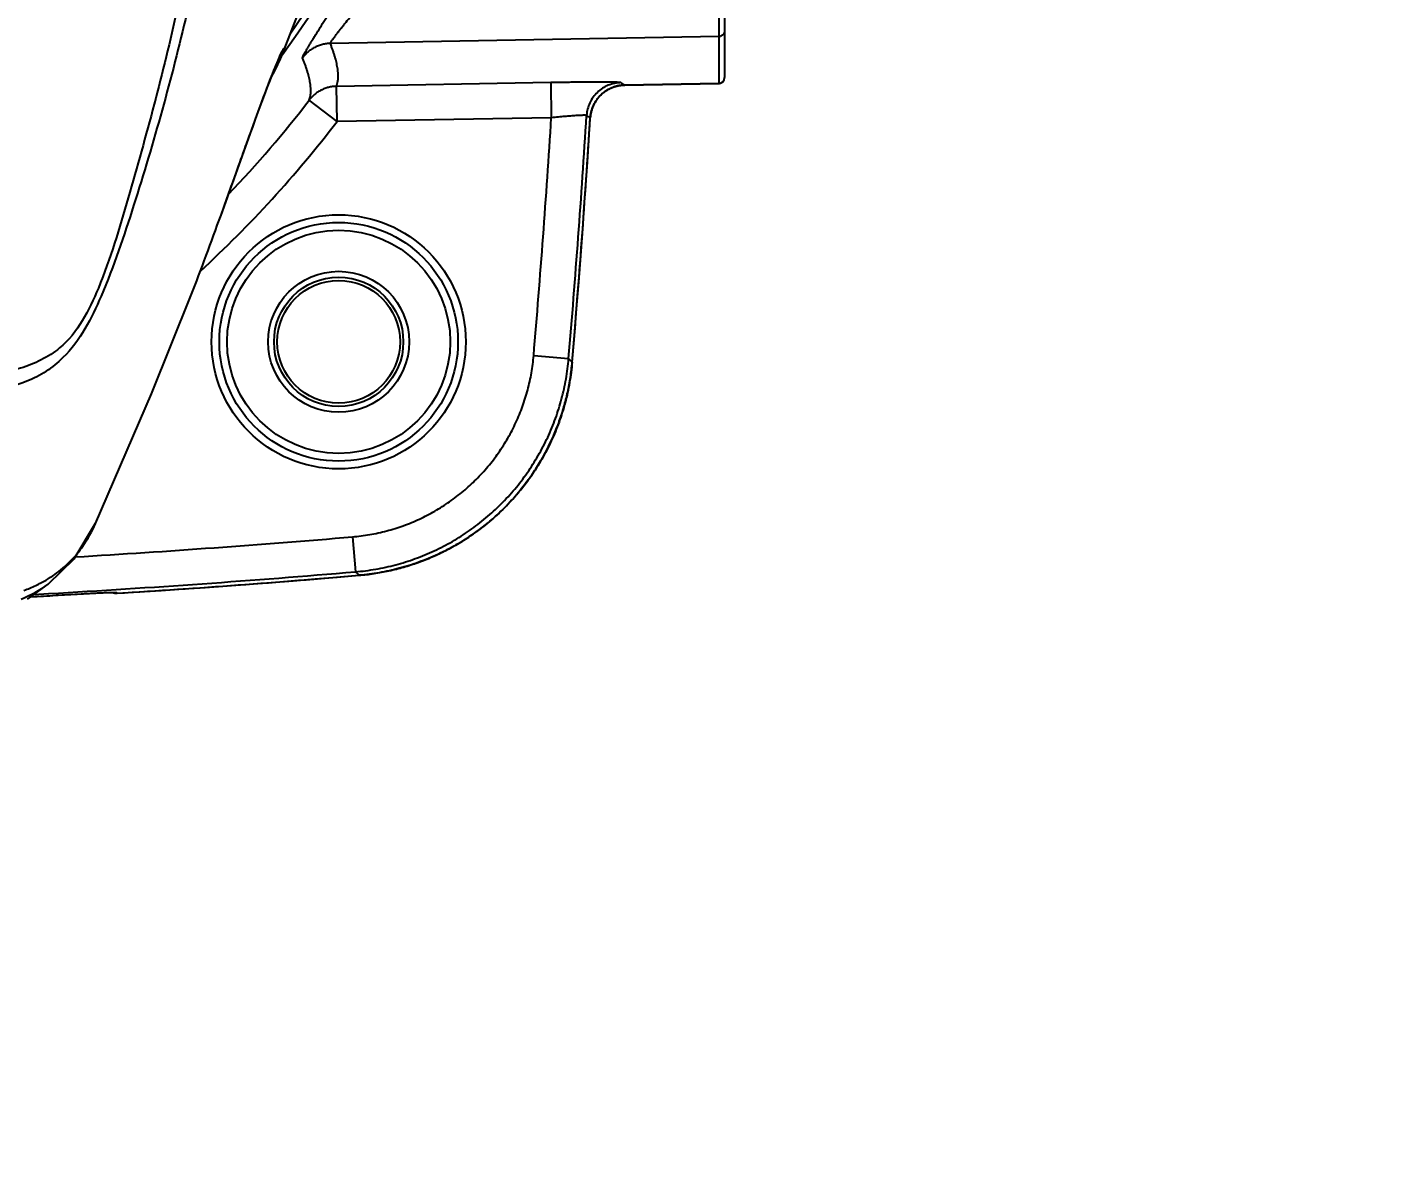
# Model space of a CAD drawing. Header units: millimetres. Extents: x 4086 to 8300, y 123 to 1549.
# Drawn here: x 7797.06 to 7826.41, y 569.23 to 593.59 of the extents above; entities that cross this region are included whole.
import ezdxf

# ---------------------------------------------------------------- set-up
doc = ezdxf.new("R2010")
doc.units = ezdxf.units.MM
for name, color, linetype in [('外形图', 7, 'Continuous'), ('尺寸标注', 7, 'Continuous'), ('运动范围', 7, 'Continuous')]:
    doc.layers.add(name, color=color, linetype=linetype)
doc.styles.add('思源黑', font='SourceHanSansCN-Normal.ttf')
doc.dimstyles.new('尺寸标注_1_4比例', dxfattribs={"dimtxt": 7, "dimasz": 6, "dimexe": 2, "dimexo": 1.5, "dimgap": 1, "dimtad": 1, "dimdec": 1, "dimlfac": 4, "dimdsep": 46, "dimtxsty": '思源黑', "dimcen": 0.09, "dimadec": 0, "dimazin": 0, "dimtp": 0.01, "dimtm": 0.01, "dimtfac": 1, "dimtdec": 1, "dimtofl": 0, "dimtmove": 0, "dimatfit": 3, "dimfxl": 1, "dimtolj": 1, "dimarcsym": 0})

# ---------------------------------------------------------------- blocks, each defined once
blk = doc.blocks.new('*D749')
at = {"layer": 'Defpoints', "color": 0}
for p in [(7701.103, 606.863), (7716.045, 606.863), (7783.633, 606.863), (7961.601, 575.482), (7746.537, 550.462)]:
    blk.add_point(p, dxfattribs=at)
at = {"layer": '尺寸标注', "color": 0, "lineweight": -2}
blk.add_line((7717.545, 606.863), (7718.126, 606.863), dxfattribs=at)
blk.add_arc((7783.633, 606.863), 67.507, 185.09413, 344.90587, dxfattribs=at)
at = {"layer": '尺寸标注', "color": 0}
for points in [[(7717.392, 600.913), (7715.394, 600.824), (7716.126, 606.863)], [(7849.787, 589.066), (7847.834, 589.501), (7850.114, 595.14)]]:
    blk.add_solid(points, dxfattribs=at)
at = {"layer": '尺寸标注', "color": 0, "insert": (7783.633, 544.066), "char_height": 7, "attachment_point": 5, "style": '思源黑'}
blk.add_mtext('\\A1;+\\A1;170%%d', dxfattribs=at)

msp = doc.modelspace()

# ---------------------------------------------------------------- linework, layer by layer
at = {"layer": '外形图'}
for p, q in [((7811.8361, 621.3432), (7811.8361, 592.3931)), ((7811.959, 621.2185), (7811.959, 592.5181)), ((7811.8361, 593.393), (7803.532, 593.2482)), ((7802.4908, 593.0512), (7802.5041, 593.0765)), ((7802.5041, 593.0765), (7802.5065, 593.0809)), ((7802.266, 592.5166), (7802.342, 592.6601)), ((7808.2426, 592.4104), (7803.661, 592.3304)), ((7803.6741, 591.5807), (7803.661, 592.3304)), ((7808.2426, 592.4104), (7808.2556, 591.6606)), ((7809.8243, 592.358), (7811.8361, 592.3931)), ((7811.8361, 592.3931), (7809.8243, 592.358)), ((7803.6741, 591.5807), (7803.0786, 592.0366)), ((7808.2556, 591.6606), (7803.6741, 591.5807)), ((7800.5439, 587.8357), (7800.5487, 587.848)), ((7807.8787, 586.5732), (7808.6258, 586.5099)), ((7808.7016, 586.4324), (7808.6258, 586.5099)), ((7798.5095, 582.9802), (7798.5136, 582.9893)), ((7804.0039, 582.6984), (7804.0672, 581.9513)), ((7804.1447, 581.8754), (7804.0672, 581.9513)), ((7797.0555, 581.3681), (7797.4953, 581.687)), ((7797.4953, 581.687), (7797.5018, 581.6918)), ((7797.1231, 581.4171), (7797.2213, 581.4226)), ((7797.1961, 581.4675), (7797.5071, 581.4851)), ((7797.5071, 581.4851), (7797.5139, 581.4855)), ((7798.2521, 581.4827), (7798.3289, 581.4871)), ((7798.3289, 581.4871), (7798.4046, 581.4913)), ((7798.4046, 581.4913), (7798.4863, 581.4956)), ((7798.4863, 581.4956), (7798.5554, 581.499)), ((7798.5554, 581.499), (7798.621, 581.502)), ((7798.621, 581.502), (7798.6522, 581.5033)), ((7798.6522, 581.5033), (7798.709, 581.5056)), ((7798.709, 581.5056), (7798.7545, 581.5073)), ((7798.7545, 581.5073), (7798.7901, 581.5084)), ((7798.7901, 581.5084), (7798.8162, 581.5091)), ((7798.8162, 581.5091), (7798.839, 581.5095)), ((7798.839, 581.5095), (7798.8551, 581.5098)), ((7798.8551, 581.5098), (7798.8659, 581.5099)), ((7798.8659, 581.5099), (7798.8756, 581.51)), ((7798.8756, 581.51), (7798.884, 581.51)), ((7798.884, 581.51), (7798.8911, 581.51)), ((7798.8911, 581.51), (7798.8966, 581.5099)), ((7798.8966, 581.5099), (7798.8995, 581.5099)), ((7798.8995, 581.5099), (7798.902, 581.5098)), ((7798.902, 581.5098), (7798.904, 581.5098)), ((7798.904, 581.5098), (7798.9055, 581.5097)), ((7798.9055, 581.5097), (7798.9066, 581.5097)), ((7798.9066, 581.5097), (7798.9073, 581.5096)), ((7798.9547, 581.5072), (7798.9716, 581.4914))]:
    msp.add_line(p, q, dxfattribs=at)
for points in [[(7802.5159, 593.0383), (7802.6283, 593.3312), (7803.5903, 595.821), (7804.4887, 598.0711)], [(7802.3264, 592.6697), (7802.3719, 592.7815), (7802.4141, 592.8821), (7802.452, 592.9686), (7802.4834, 593.0361), (7802.4908, 593.0512)], [(7802.342, 592.6601), (7802.4092, 592.7951), (7802.465, 592.9157), (7802.5087, 593.0198), (7802.5159, 593.0382)], [(7801.6447, 590.8301), (7801.7234, 591.049), (7801.7989, 591.2585), (7801.8711, 591.458), (7801.9398, 591.6468), (7802.0048, 591.8242), (7802.0656, 591.9888), (7802.1225, 592.1412), (7802.1764, 592.2841), (7802.2284, 592.4199), (7802.2785, 592.5488), (7802.3264, 592.6697)], [(7811.8361, 592.3931), (7811.8385, 592.3931), (7811.841, 592.3933), (7811.8435, 592.3934), (7811.846, 592.3936), (7811.8485, 592.3939), (7811.851, 592.3942), (7811.8535, 592.3946), (7811.856, 592.395), (7811.8585, 592.3955), (7811.861, 592.396), (7811.8634, 592.3966), (7811.8659, 592.3972), (7811.8683, 592.3979), (7811.8707, 592.3986), (7811.8732, 592.3994), (7811.8755, 592.4002), (7811.8779, 592.401), (7811.8803, 592.402), (7811.8826, 592.4029), (7811.8849, 592.4039), (7811.8872, 592.405), (7811.8895, 592.4061), (7811.8918, 592.4072), (7811.894, 592.4084), (7811.8962, 592.4096), (7811.8984, 592.4109), (7811.9005, 592.4123), (7811.9026, 592.4136), (7811.9047, 592.415), (7811.9068, 592.4165), (7811.9088, 592.418), (7811.9109, 592.4195), (7811.9128, 592.4211), (7811.9148, 592.4227), (7811.9167, 592.4244), (7811.9186, 592.426), (7811.9204, 592.4278), (7811.9222, 592.4295), (7811.924, 592.4313), (7811.9257, 592.4332), (7811.9274, 592.435), (7811.9291, 592.437), (7811.9307, 592.4389), (7811.9323, 592.4409), (7811.9338, 592.4429), (7811.9353, 592.4449), (7811.9368, 592.447), (7811.9382, 592.4491), (7811.9396, 592.4512), (7811.9409, 592.4533), (7811.9422, 592.4555), (7811.9434, 592.4577), (7811.9446, 592.4599), (7811.9458, 592.4622), (7811.9469, 592.4644), (7811.9479, 592.4667), (7811.9489, 592.4691), (7811.9499, 592.4714), (7811.9508, 592.4737), (7811.9517, 592.4761), (7811.9525, 592.4785), (7811.9533, 592.4809), (7811.954, 592.4833), (7811.9547, 592.4858), (7811.9553, 592.4882), (7811.9559, 592.4907), (7811.9564, 592.4931), (7811.9569, 592.4956), (7811.9574, 592.4981), (7811.9577, 592.5006), (7811.9581, 592.5031), (7811.9583, 592.5056), (7811.9586, 592.5081), (7811.9587, 592.5107), (7811.9589, 592.5132), (7811.9589, 592.5157), (7811.959, 592.518)], [(7809.089, 591.6557), (7809.0897, 591.6651), (7809.0905, 591.6748), (7809.0914, 591.6844), (7809.0924, 591.6941), (7809.0936, 591.7037), (7809.0949, 591.7134), (7809.0964, 591.723), (7809.0979, 591.7327), (7809.0996, 591.7423), (7809.1014, 591.7519), (7809.1033, 591.7614), (7809.1054, 591.771), (7809.1076, 591.7805), (7809.1099, 591.79), (7809.1123, 591.7994), (7809.1148, 591.8088), (7809.1175, 591.8182), (7809.1203, 591.8275), (7809.1232, 591.8367), (7809.1262, 591.846), (7809.1293, 591.8551), (7809.1325, 591.8642), (7809.1359, 591.8733), (7809.1394, 591.8823), (7809.143, 591.8913), (7809.1467, 591.9003), (7809.1505, 591.9092), (7809.1545, 591.9181), (7809.1586, 591.9269), (7809.1628, 591.9357), (7809.1671, 591.9444), (7809.1715, 591.9531), (7809.176, 591.9617), (7809.1806, 591.9702), (7809.1854, 591.9787), (7809.1902, 591.9871), (7809.1952, 591.9955), (7809.2003, 592.0038), (7809.2054, 592.012), (7809.2107, 592.0201), (7809.2161, 592.0282), (7809.2216, 592.0362), (7809.2272, 592.0441), (7809.2329, 592.052), (7809.2387, 592.0598), (7809.2446, 592.0675), (7809.2506, 592.0752), (7809.2567, 592.0827), (7809.2629, 592.0902), (7809.2692, 592.0976), (7809.2756, 592.105), (7809.2821, 592.1122), (7809.2887, 592.1194), (7809.2954, 592.1265), (7809.3021, 592.1334), (7809.309, 592.1403), (7809.3159, 592.1471), (7809.3229, 592.1538), (7809.33, 592.1604), (7809.3372, 592.1669), (7809.3445, 592.1734), (7809.3518, 592.1797), (7809.3592, 592.1859), (7809.3668, 592.1921), (7809.3744, 592.1981), (7809.3821, 592.2041), (7809.3899, 592.2099), (7809.3977, 592.2157), (7809.4056, 592.2213), (7809.4136, 592.2269), (7809.4217, 592.2323), (7809.4298, 592.2377), (7809.438, 592.2429), (7809.4463, 592.248), (7809.4546, 592.2531), (7809.463, 592.258), (7809.4714, 592.2627), (7809.4799, 592.2674), (7809.4885, 592.272), (7809.4971, 592.2764), (7809.5058, 592.2808), (7809.5145, 592.285), (7809.5233, 592.2892), (7809.5322, 592.2932), (7809.5411, 592.2971), (7809.5501, 592.3009), (7809.5591, 592.3045), (7809.5681, 592.3081), (7809.5772, 592.3115), (7809.5864, 592.3148), (7809.5956, 592.318), (7809.6048, 592.3211), (7809.614, 592.324), (7809.6233, 592.3269), (7809.6326, 592.3296), (7809.642, 592.3322), (7809.6513, 592.3346), (7809.6607, 592.337), (7809.6702, 592.3392), (7809.6797, 592.3413), (7809.6892, 592.3433), (7809.6988, 592.3451), (7809.7084, 592.3469), (7809.718, 592.3485), (7809.7276, 592.35), (7809.7373, 592.3513), (7809.747, 592.3526), (7809.7567, 592.3537), (7809.7664, 592.3547), (7809.7761, 592.3555), (7809.7858, 592.3563), (7809.7955, 592.3569), (7809.8052, 592.3574), (7809.8149, 592.3577), (7809.8243, 592.358)], [(7808.7017, 586.4324), (7808.7416, 586.9073), (7808.7806, 587.3823), (7808.8186, 587.8573), (7808.8557, 588.3322), (7808.8919, 588.8071), (7808.9271, 589.282), (7808.9614, 589.7569), (7808.9947, 590.2317), (7809.0271, 590.7064), (7809.0585, 591.1812), (7809.089, 591.6557)], [(7801.194, 589.5765), (7801.294, 589.8533), (7801.3881, 590.1147), (7801.6447, 590.8301)], [(7798.5095, 582.9802), (7799.7074, 585.7558), (7800.5487, 587.848)], [(7804.1447, 581.8754), (7804.1848, 581.8789), (7804.2251, 581.8829), (7804.2654, 581.8871), (7804.3056, 581.8917), (7804.3458, 581.8966), (7804.386, 581.9018), (7804.4262, 581.9073), (7804.4663, 581.9132), (7804.5063, 581.9194), (7804.5463, 581.9259), (7804.5862, 581.9328), (7804.626, 581.94), (7804.6658, 581.9474), (7804.7055, 581.9552), (7804.7452, 581.9634), (7804.7848, 581.9718), (7804.8243, 581.9806), (7804.8638, 581.9897), (7804.9032, 581.9991), (7804.9425, 582.0088), (7804.9817, 582.0189), (7805.0208, 582.0293), (7805.0599, 582.0399), (7805.0988, 582.0509), (7805.1377, 582.0622), (7805.1765, 582.0739), (7805.2152, 582.0858), (7805.2538, 582.0981), (7805.2923, 582.1106), (7805.3307, 582.1235), (7805.369, 582.1367), (7805.4071, 582.1502), (7805.4452, 582.164), (7805.4831, 582.1781), (7805.521, 582.1925), (7805.5587, 582.2073), (7805.5963, 582.2223), (7805.6337, 582.2376), (7805.6711, 582.2533), (7805.7083, 582.2692), (7805.7454, 582.2855), (7805.7824, 582.302), (7805.8192, 582.3189), (7805.8558, 582.336), (7805.8924, 582.3534), (7805.9288, 582.3711), (7805.965, 582.3892), (7806.0011, 582.4075), (7806.037, 582.4261), (7806.0729, 582.445), (7806.1085, 582.4642), (7806.144, 582.4837), (7806.1794, 582.5034), (7806.2145, 582.5235), (7806.2495, 582.5438), (7806.2844, 582.5644), (7806.3191, 582.5853), (7806.3535, 582.6065), (7806.3879, 582.6279), (7806.422, 582.6497), (7806.456, 582.6717), (7806.4898, 582.694), (7806.5234, 582.7165), (7806.5568, 582.7393), (7806.5901, 582.7624), (7806.6231, 582.7858), (7806.656, 582.8095), (7806.6887, 582.8334), (7806.7212, 582.8575), (7806.7535, 582.8819), (7806.7855, 582.9066), (7806.8174, 582.9315), (7806.8491, 582.9567), (7806.8805, 582.9822), (7806.9118, 583.0079), (7806.9428, 583.0339), (7806.9737, 583.0601), (7807.0043, 583.0866), (7807.0348, 583.1133), (7807.065, 583.1402), (7807.095, 583.1674), (7807.1247, 583.1949), (7807.1543, 583.2226), (7807.1836, 583.2505), (7807.2126, 583.2786), (7807.2415, 583.307), (7807.2701, 583.3356), (7807.2985, 583.3644), (7807.3266, 583.3935), (7807.3545, 583.4228), (7807.3822, 583.4524), (7807.4097, 583.4822), (7807.4369, 583.5122), (7807.4639, 583.5424), (7807.4906, 583.5728), (7807.517, 583.6034), (7807.5432, 583.6343), (7807.5692, 583.6653), (7807.5949, 583.6966), (7807.6203, 583.728), (7807.6455, 583.7597), (7807.6705, 583.7916), (7807.6952, 583.8237), (7807.7196, 583.8559), (7807.7438, 583.8884), (7807.7677, 583.9211), (7807.7913, 583.954), (7807.8147, 583.9871), (7807.8378, 584.0203), (7807.8606, 584.0537), (7807.8831, 584.0873), (7807.9054, 584.1211), (7807.9274, 584.1551), (7807.9491, 584.1892), (7807.9706, 584.2236), (7807.9918, 584.2581), (7808.0127, 584.2927), (7808.0333, 584.3276), (7808.0536, 584.3626), (7808.0737, 584.3978), (7808.0935, 584.4331), (7808.1129, 584.4686), (7808.1321, 584.5043), (7808.151, 584.5401), (7808.1696, 584.576), (7808.1879, 584.6121), (7808.2059, 584.6483), (7808.2237, 584.6847), (7808.2411, 584.7213), (7808.2582, 584.7579), (7808.2751, 584.7948), (7808.2916, 584.8317), (7808.3079, 584.8688), (7808.3238, 584.9061), (7808.3395, 584.9434), (7808.3548, 584.9809), (7808.3698, 585.0184), (7808.3846, 585.0561), (7808.399, 585.094), (7808.4131, 585.1319), (7808.4269, 585.17), (7808.4404, 585.2081), (7808.4536, 585.2464), (7808.4665, 585.2848), (7808.479, 585.3233), (7808.4913, 585.3619), (7808.5032, 585.4006), (7808.5149, 585.4394), (7808.5262, 585.4783), (7808.5372, 585.5172), (7808.5478, 585.5563), (7808.5582, 585.5954), (7808.5683, 585.6347), (7808.578, 585.674), (7808.5874, 585.7134), (7808.5965, 585.7528), (7808.6053, 585.7923), (7808.6137, 585.8319), (7808.6219, 585.8716), (7808.6297, 585.9113), (7808.6372, 585.9511), (7808.6443, 585.991), (7808.6512, 586.0309), (7808.6577, 586.0709), (7808.6639, 586.1109), (7808.6698, 586.151), (7808.6753, 586.1911), (7808.6805, 586.2312), (7808.6854, 586.2714), (7808.69, 586.3117), (7808.6942, 586.352), (7808.6982, 586.3923), (7808.7017, 586.4324)], [(7797.5019, 581.6919), (7798.0567, 582.2293), (7798.5136, 582.9892)], [(7798.9716, 581.4913), (7799.4415, 581.5216), (7799.9117, 581.5528), (7800.3819, 581.5849), (7800.8522, 581.618), (7801.3225, 581.652), (7801.7928, 581.6869), (7802.2632, 581.7228), (7802.7336, 581.7595), (7803.204, 581.7972), (7803.6744, 581.8358), (7804.1447, 581.8754)], [(7797.2213, 581.4226), (7797.7129, 581.4507), (7798.2521, 581.4827)], [(7798.9073, 581.5096), (7798.9077, 581.5096), (7798.9078, 581.5096)]]:
    msp.add_lwpolyline(points, dxfattribs=at)
for radius in [2.7165, 2.5511, 2.3858, 1.5073, 1.3824, 1.3125]:
    msp.add_circle((7803.709, 586.8681), radius, dxfattribs=at)
for centre, radius, start, end in [((7783.709, 606.8681), 23.3524, 323.61323, 36.38561), ((7783.709, 606.8681), 23.2275, 324.77984, 35.227), ((7801.2833, 593.5129), 1.3208, 339.16896, 340.51799), ((7811.834, 592.518), 0.1249, 270.99042, 359.98034), ((7783.709, 606.8681), 24.3959, 316.33032, 322.55844), ((7783.709, 606.8681), 25.1459, 312.68069, 322.55844), ((7567.0956, 606.9718), 241.6456, 355.157592, 356.367199), ((7567.0987, 606.9719), 242.3922, 355.157499, 356.389412), ((7567.279, 606.9585), 242.2937, 355.14031, 356.378891), ((7485.6518, 703.5023), 335.4781, 340.148049, 340.325993), ((7783.6242, 823.2362), 241.3996, 273.433872, 274.842868), ((7796.2008, 583.9167), 2.4823, 310.36366, 321.48647), ((7796.196, 583.9455), 2.5081, 300.059, 305.22518), ((7783.6321, 823.1156), 242.0285, 273.288094, 274.843413), ((7796.2637, 583.8455), 2.3873, 305.28157, 310.32044), ((7783.6038, 823.4963), 242.4924, 273.63351, 274.859189), ((7795.7493, 584.8204), 3.4913, 290.59974, 295.13692), ((7795.9983, 584.2893), 2.9047, 295.13922, 300.03668), ((7783.6617, 822.6239), 241.5821, 273.195377, 273.451115), ((7798.9558, 581.7408), 0.25, 247.45714, 273.63287), ((7798.9556, 581.7407), 0.2498, 247.59657, 273.67139), ((7798.9387, 581.7566), 0.2499, 261.17838, 273.6657)]:
    msp.add_arc(centre, radius, start, end, dxfattribs=at)
for points, knots in [([(7801.0566, 598.1181), (7800.8326, 596.7331), (7800.4333, 594.667), (7799.7799, 591.951), (7799.2126, 589.9542), (7798.6948, 588.1738), (7797.9817, 586.7637), (7796.958, 586.2782), (7796.3859, 586.1825), (7796.1224, 586.1428)], [0, 0, 0, 0, 0.3076479, 0.460868, 0.6129192, 0.7612082, 0.8726041, 0.9415832, 1, 1, 1, 1]), ([(7801.3091, 598.1005), (7801.0736, 596.6883), (7800.6523, 594.583), (7799.9494, 591.82), (7799.34, 589.7993), (7798.7449, 587.9966), (7798.0394, 586.6113), (7797.1167, 585.9954), (7796.5673, 585.882), (7796.3216, 585.8424)], [0, 0, 0, 0, 0.3105598, 0.4652127, 0.6185721, 0.7675031, 0.8795797, 0.9460302, 1, 1, 1, 1]), ([(7802.938, 592.9386), (7802.9379, 592.9391), (7802.9376, 592.9403), (7802.9375, 592.9423), (7802.9377, 592.9447), (7802.9384, 592.9486), (7802.9401, 592.9546), (7802.9431, 592.9629), (7802.9472, 592.9727), (7802.9546, 592.9889), (7802.9667, 593.0129), (7802.9846, 593.0461), (7803.0068, 593.0852), (7803.033, 593.1301), (7803.0631, 593.1805), (7803.0968, 593.2362), (7803.134, 593.2971), (7803.1745, 593.3629), (7803.2345, 593.46), (7803.3164, 593.592), (7803.4217, 593.7625), (7803.5355, 593.948), (7803.6561, 594.1469), (7803.7824, 594.3579), (7803.913, 594.5797), (7804.0467, 594.8111), (7804.1827, 595.0508), (7804.3197, 595.2978), (7804.4106, 595.4651), (7804.456, 595.5497)], [0, 0, 0, 0, 0.0005362, 0.0011901, 0.0019774, 0.0029063, 0.0052047, 0.0081047, 0.0116122, 0.015729, 0.0257919, 0.038297, 0.0532031, 0.0704189, 0.0898554, 0.1114296, 0.135065, 0.1606729, 0.1881537, 0.2483403, 0.3148729, 0.3870618, 0.4642356, 0.545765, 0.6310978, 0.7196959, 0.8110385, 0.9046346, 1, 1, 1, 1]), ([(7803.532, 593.2482), (7803.5316, 593.2491), (7803.5315, 593.2509), (7803.5318, 593.2534), (7803.5327, 593.2568), (7803.5348, 593.262), (7803.5383, 593.2692), (7803.5431, 593.2778), (7803.5517, 593.2921), (7803.5658, 593.3132), (7803.5864, 593.3423), (7803.6115, 593.3765), (7803.6411, 593.4154), (7803.6746, 593.4589), (7803.712, 593.5067), (7803.7529, 593.5585), (7803.797, 593.6142), (7803.8615, 593.6953), (7803.9484, 593.8045), (7804.059, 593.9441), (7804.1768, 594.094), (7804.3004, 594.253), (7804.4285, 594.4202), (7804.5599, 594.5945), (7804.6938, 594.7751), (7804.8292, 594.9613), (7804.9655, 595.1524), (7805.0558, 595.2818), (7805.1009, 595.3472)], [0, 0, 0, 0, 0.0011529, 0.0019326, 0.0028685, 0.0052366, 0.0082888, 0.0120338, 0.0164719, 0.0274064, 0.0410315, 0.057245, 0.0759169, 0.0969093, 0.1200831, 0.1453002, 0.172421, 0.2013075, 0.263862, 0.3320156, 0.4049475, 0.4819454, 0.5623982, 0.6457832, 0.7316367, 0.8195427, 0.9091184, 1, 1, 1, 1]), ([(7811.959, 593.5179), (7811.959, 593.5099), (7811.9574, 593.4937), (7811.9504, 593.4703), (7811.939, 593.4488), (7811.9237, 593.4298), (7811.905, 593.4142), (7811.8836, 593.4025), (7811.8604, 593.395), (7811.8442, 593.3932), (7811.8361, 593.393)], [0, 0, 0, 0, 0.1249567, 0.2499195, 0.3748946, 0.4998856, 0.624894, 0.7499185, 0.8749554, 1, 1, 1, 1]), ([(7802.3329, 592.6902), (7802.3635, 592.766), (7802.4279, 592.9131), (7802.4698, 593.0286), (7802.5646, 593.1882), (7802.5372, 593.0969), (7802.5285, 593.0724)], [0, 0, 0, 0, 0.4195195, 0.7441997, 0.866691, 1, 1, 1, 1]), ([(7803.532, 593.2482), (7803.5031, 593.2477), (7803.4453, 593.2433), (7803.3599, 593.2268), (7803.2771, 593.2005), (7803.1978, 593.1648), (7803.1231, 593.1202), (7803.0541, 593.0674), (7802.9917, 593.0069), (7802.955, 592.962), (7802.938, 592.9386)], [0, 0, 0, 0, 0.1250005, 0.2500056, 0.3750134, 0.5000211, 0.625026, 0.7500255, 0.8750172, 1, 1, 1, 1]), ([(7803.661, 592.3304), (7803.6635, 592.337), (7803.6671, 592.3473), (7803.6718, 592.3613), (7803.6753, 592.3725), (7803.6788, 592.3839), (7803.6831, 592.3995), (7803.6877, 592.4191), (7803.6922, 592.4428), (7803.6956, 592.4669), (7803.698, 592.4912), (7803.6999, 592.5243), (7803.7002, 592.5667), (7803.6974, 592.619), (7803.692, 592.6731), (7803.6839, 592.7291), (7803.6734, 592.7871), (7803.6605, 592.8469), (7803.6452, 592.9087), (7803.6276, 592.9724), (7803.611, 593.0267), (7803.5965, 593.071), (7803.5848, 593.1051), (7803.5723, 593.1397), (7803.559, 593.1749), (7803.5457, 593.2112), (7803.5367, 593.2358), (7803.532, 593.2482)], [0, 0, 0, 0, 0.022481, 0.0344005, 0.0468323, 0.0596098, 0.0724215, 0.0979485, 0.1234559, 0.1490547, 0.1748442, 0.200912, 0.2541724, 0.3093414, 0.3667566, 0.4265436, 0.4887601, 0.5534614, 0.6207063, 0.6905628, 0.7631186, 0.800453, 0.8385213, 0.8773462, 0.9170132, 0.9579312, 1, 1, 1, 1]), ([(7803.0786, 592.0366), (7803.0836, 592.0502), (7803.0906, 592.0712), (7803.0985, 592.1002), (7803.1037, 592.1232), (7803.1079, 592.1465), (7803.1109, 592.1701), (7803.1129, 592.1939), (7803.114, 592.218), (7803.1143, 592.2426), (7803.1135, 592.2762), (7803.1106, 592.3193), (7803.1044, 592.3725), (7803.0925, 592.4474), (7803.0758, 592.5247), (7803.0549, 592.6042), (7803.0365, 592.6669), (7803.0193, 592.7203), (7803.0043, 592.764), (7802.9923, 592.7976), (7802.9795, 592.8317), (7802.9658, 592.8664), (7802.9521, 592.9022), (7802.9428, 592.9264), (7802.938, 592.9386)], [0, 0, 0, 0, 0.046412, 0.0713146, 0.0967082, 0.1221999, 0.1476254, 0.1731927, 0.1991021, 0.2254167, 0.2521659, 0.3071951, 0.3645461, 0.4243356, 0.551431, 0.6188643, 0.6889687, 0.7618326, 0.7993458, 0.8376096, 0.8766484, 0.9165471, 0.9576928, 1, 1, 1, 1]), ([(7801.5458, 590.5575), (7801.6118, 590.7418), (7801.868, 591.4549), (7802.1231, 592.1688), (7802.3329, 592.6902)], [0, 0, 0, 0, 0.2583234, 1, 1, 1, 1]), ([(7809.745, 592.4098), (7809.7446, 592.4101), (7809.7434, 592.4106), (7809.7411, 592.4111), (7809.738, 592.4117), (7809.734, 592.4123), (7809.7292, 592.4128), (7809.721, 592.4136), (7809.7086, 592.4144), (7809.6911, 592.4154), (7809.6703, 592.4162), (7809.6461, 592.417), (7809.6186, 592.4178), (7809.588, 592.4184), (7809.5541, 592.419), (7809.5173, 592.4195), (7809.4622, 592.4201), (7809.3865, 592.4205), (7809.2878, 592.4207), (7809.1793, 592.4206), (7809.0622, 592.4202), (7808.9375, 592.4194), (7808.8064, 592.4182), (7808.67, 592.4167), (7808.4815, 592.4143), (7808.3386, 592.4121), (7808.2426, 592.4104)], [0, 0, 0, 0, 0.0009925, 0.0025356, 0.0046453, 0.0073259, 0.0105782, 0.0144016, 0.0237574, 0.035384, 0.0492704, 0.0653844, 0.0836802, 0.1041117, 0.126633, 0.1511966, 0.1777456, 0.2365168, 0.3023851, 0.3747563, 0.452921, 0.5361524, 0.6236819, 0.7146822, 0.8083184, 1, 1, 1, 1]), ([(7803.661, 592.3304), (7803.6329, 592.3299), (7803.5767, 592.3258), (7803.4937, 592.3102), (7803.4129, 592.2853), (7803.3355, 592.2516), (7803.2623, 592.2093), (7803.1944, 592.1591), (7803.1325, 592.1017), (7803.0957, 592.0589), (7803.0786, 592.0366)], [0, 0, 0, 0, 0.1250098, 0.2500166, 0.3750209, 0.5000222, 0.6250206, 0.7500161, 0.8750089, 1, 1, 1, 1]), ([(7809.745, 592.4098), (7809.6985, 592.409), (7809.6055, 592.3986), (7809.4714, 592.3575), (7809.3472, 592.2923), (7809.2373, 592.2053), (7809.1453, 592.0993), (7809.0745, 591.9782), (7809.0274, 591.8461), (7809.0128, 591.7537), (7809.0098, 591.7073)], [0, 0, 0, 0, 0.1249779, 0.2499665, 0.374965, 0.4999711, 0.6249815, 0.7499923, 0.8749997, 1, 1, 1, 1]), ([(7809.8243, 592.358), (7809.8011, 592.3576), (7809.7545, 592.3546), (7809.6855, 592.3437), (7809.6177, 592.3264), (7809.5519, 592.3029), (7809.4885, 592.2733), (7809.4081, 592.2263), (7809.3163, 592.1537), (7809.2396, 592.0654), (7809.1889, 591.9873), (7809.1565, 591.9253), (7809.13, 591.8606), (7809.1096, 591.7938), (7809.0955, 591.7253), (7809.0904, 591.6789), (7809.0889, 591.6557)], [0, 0, 0, 0, 0.0625159, 0.1250314, 0.1875476, 0.250064, 0.3125807, 0.3750977, 0.4999965, 0.6248958, 0.6874134, 0.7499309, 0.8124484, 0.8749658, 0.9374827, 1, 1, 1, 1]), ([(7809.8243, 592.358), (7809.811, 592.3664), (7809.7844, 592.3833), (7809.7581, 592.4008), (7809.745, 592.4098)], [0, 0, 0, 0, 0.497162, 1, 1, 1, 1]), ([(7809.0098, 591.7073), (7809.0097, 591.7075), (7809.0091, 591.7079), (7809.008, 591.7084), (7809.0064, 591.7089), (7809.0035, 591.7096), (7808.9987, 591.7102), (7808.9916, 591.7107), (7808.9828, 591.7111), (7808.9723, 591.7113), (7808.9601, 591.7114), (7808.9463, 591.7112), (7808.9308, 591.7109), (7808.907, 591.7102), (7808.8736, 591.7089), (7808.8292, 591.7067), (7808.7795, 591.7038), (7808.725, 591.7003), (7808.6661, 591.6961), (7808.6035, 591.6914), (7808.5378, 591.6861), (7808.4695, 591.6804), (7808.3751, 591.6721), (7808.3036, 591.6653), (7808.2556, 591.6606)], [0, 0, 0, 0, 0.0011573, 0.0027781, 0.0049243, 0.0076213, 0.0147053, 0.0240664, 0.0357029, 0.0495968, 0.0657199, 0.0840364, 0.1045033, 0.1270712, 0.1782858, 0.2371809, 0.3031775, 0.3756339, 0.4538505, 0.537078, 0.6245315, 0.7153947, 0.8088295, 1, 1, 1, 1]), ([(7809.0889, 591.6557), (7809.0757, 591.664), (7809.0491, 591.6809), (7809.0229, 591.6983), (7809.0098, 591.7073)], [0, 0, 0, 0, 0.4972259, 1, 1, 1, 1]), ([(7804.0039, 582.6984), (7804.1275, 582.7089), (7804.3739, 582.7407), (7804.6772, 582.8072), (7804.9156, 582.8761), (7805.1508, 582.9555), (7805.3805, 583.0502), (7805.6032, 583.1596), (7805.8209, 583.2788), (7806.083, 583.4454), (7806.3787, 583.672), (7806.6534, 583.9237), (7806.9051, 584.1984), (7807.1317, 584.4941), (7807.3316, 584.8085), (7807.5033, 585.1392), (7807.6216, 585.4263), (7807.701, 585.6615), (7807.7699, 585.8999), (7807.8364, 586.2032), (7807.8682, 586.4496), (7807.8787, 586.5732)], [0, 0, 0, 0, 0.0624972, 0.1249945, 0.1562505, 0.1875066, 0.2500038, 0.2812599, 0.312516, 0.3750132, 0.4375103, 0.5000075, 0.5625047, 0.6250018, 0.6874991, 0.7499962, 0.8124934, 0.8437495, 0.8750055, 0.9375028, 1, 1, 1, 1]), ([(7804.0672, 581.9513), (7804.2126, 581.9637), (7804.4301, 581.9917), (7804.7165, 582.0481), (7805.0003, 582.1168), (7805.3489, 582.226), (7805.6866, 582.3653), (7805.9486, 582.4941), (7806.2047, 582.6342), (7806.513, 582.8303), (7806.8609, 583.0969), (7807.1841, 583.393), (7807.4802, 583.7162), (7807.7468, 584.0641), (7807.9429, 584.3723), (7808.083, 584.6285), (7808.2118, 584.8905), (7808.3511, 585.2282), (7808.4603, 585.5768), (7808.529, 585.8606), (7808.5854, 586.147), (7808.6134, 586.3645), (7808.6258, 586.5099)], [0, 0, 0, 0, 0.0624961, 0.0937516, 0.1250072, 0.1875034, 0.2499997, 0.2812553, 0.3125109, 0.3750073, 0.4375036, 0.5, 0.5624964, 0.6249927, 0.6874891, 0.7187447, 0.7500003, 0.8124966, 0.8749928, 0.9062484, 0.9375039, 1, 1, 1, 1]), ([(7808.7016, 586.4324), (7808.6893, 586.2871), (7808.6612, 586.0697), (7808.6048, 585.7834), (7808.536, 585.4997), (7808.4268, 585.1513), (7808.2876, 584.8137), (7808.1588, 584.5518), (7808.0187, 584.2958), (7807.8227, 583.9877), (7807.5562, 583.6399), (7807.2602, 583.3169), (7806.9371, 583.0209), (7806.5894, 582.7544), (7806.2813, 582.5584), (7806.0253, 582.4183), (7805.7634, 582.2895), (7805.4258, 582.1503), (7805.0773, 582.0411), (7804.7937, 581.9723), (7804.5074, 581.9159), (7804.29, 581.8878), (7804.1447, 581.8754)], [0, 0, 0, 0, 0.0624962, 0.0937519, 0.1250075, 0.1875037, 0.25, 0.2812556, 0.3125112, 0.3750075, 0.4375037, 0.5, 0.5624963, 0.6249925, 0.6874888, 0.7187444, 0.75, 0.8124963, 0.8749925, 0.9062481, 0.9375038, 1, 1, 1, 1]), ([(7798.1432, 582.371), (7798.1759, 582.4121), (7798.318, 582.6023), (7798.4335, 582.8119), (7798.5095, 582.9802)], [0, 0, 0, 0, 0.221585, 1, 1, 1, 1]), ([(7798.2042, 581.4799), (7798.2521, 581.4828), (7798.3235, 581.487), (7798.4176, 581.4921), (7798.4857, 581.4957), (7798.5512, 581.4989), (7798.6135, 581.5018), (7798.672, 581.5043), (7798.7261, 581.5065), (7798.7754, 581.5082), (7798.8194, 581.5095), (7798.8525, 581.5102), (7798.8761, 581.5105), (7798.8914, 581.5106), (7798.9051, 581.5106), (7798.9172, 581.5105), (7798.9276, 581.5102), (7798.9364, 581.5099), (7798.9434, 581.5094), (7798.9482, 581.5089), (7798.9512, 581.5084), (7798.9528, 581.5081), (7798.9539, 581.5077), (7798.9545, 581.5074), (7798.9547, 581.5072)], [0, 0, 0, 0, 0.191694, 0.2853373, 0.376335, 0.4638374, 0.5470468, 0.6251715, 0.6974727, 0.7633099, 0.8220523, 0.8731189, 0.8956275, 0.9160467, 0.9343237, 0.9504086, 0.9642735, 0.9759055, 0.9852918, 0.9924217, 0.9951406, 0.997299, 0.9989078, 1, 1, 1, 1])]:
    msp.add_open_spline(points, degree=3, knots=knots, dxfattribs=at)
for points in [[(7800.5487, 587.848), (7800.7728, 588.4209), (7800.9843, 588.9985), (7801.1935, 589.577)], [(7796.9218, 581.3681), (7797.1237, 581.4523), (7797.3195, 581.5568), (7797.4953, 581.687)]]:
    msp.add_open_spline(points, degree=3, dxfattribs=at)
at = {"layer": '运动范围'}
msp.add_arc((7783.7746, 606.8692), 180.575, 10, 349.993572, dxfattribs=at)

# ---------------------------------------------------------------- dimensions: what is measured, and where the dimension line sits
at = {"layer": '尺寸标注'}
dim = msp.add_angular_dim_2l(base=(7746.5371, 550.4618), line1=((7701.103, 606.8629), (7716.0449, 606.8629)), line2=((7961.6009, 575.4823), (7783.6327, 606.8629)), text='\\A1;+<>', dimstyle='尺寸标注_1_4比例', dxfattribs=at)
dim.commit()
dim.dimension.update_dxf_attribs({"geometry": '*D749', "text_midpoint": (7783.6327, 539.3561), "dimtype": 162})

doc.saveas('drawing.dxf')
